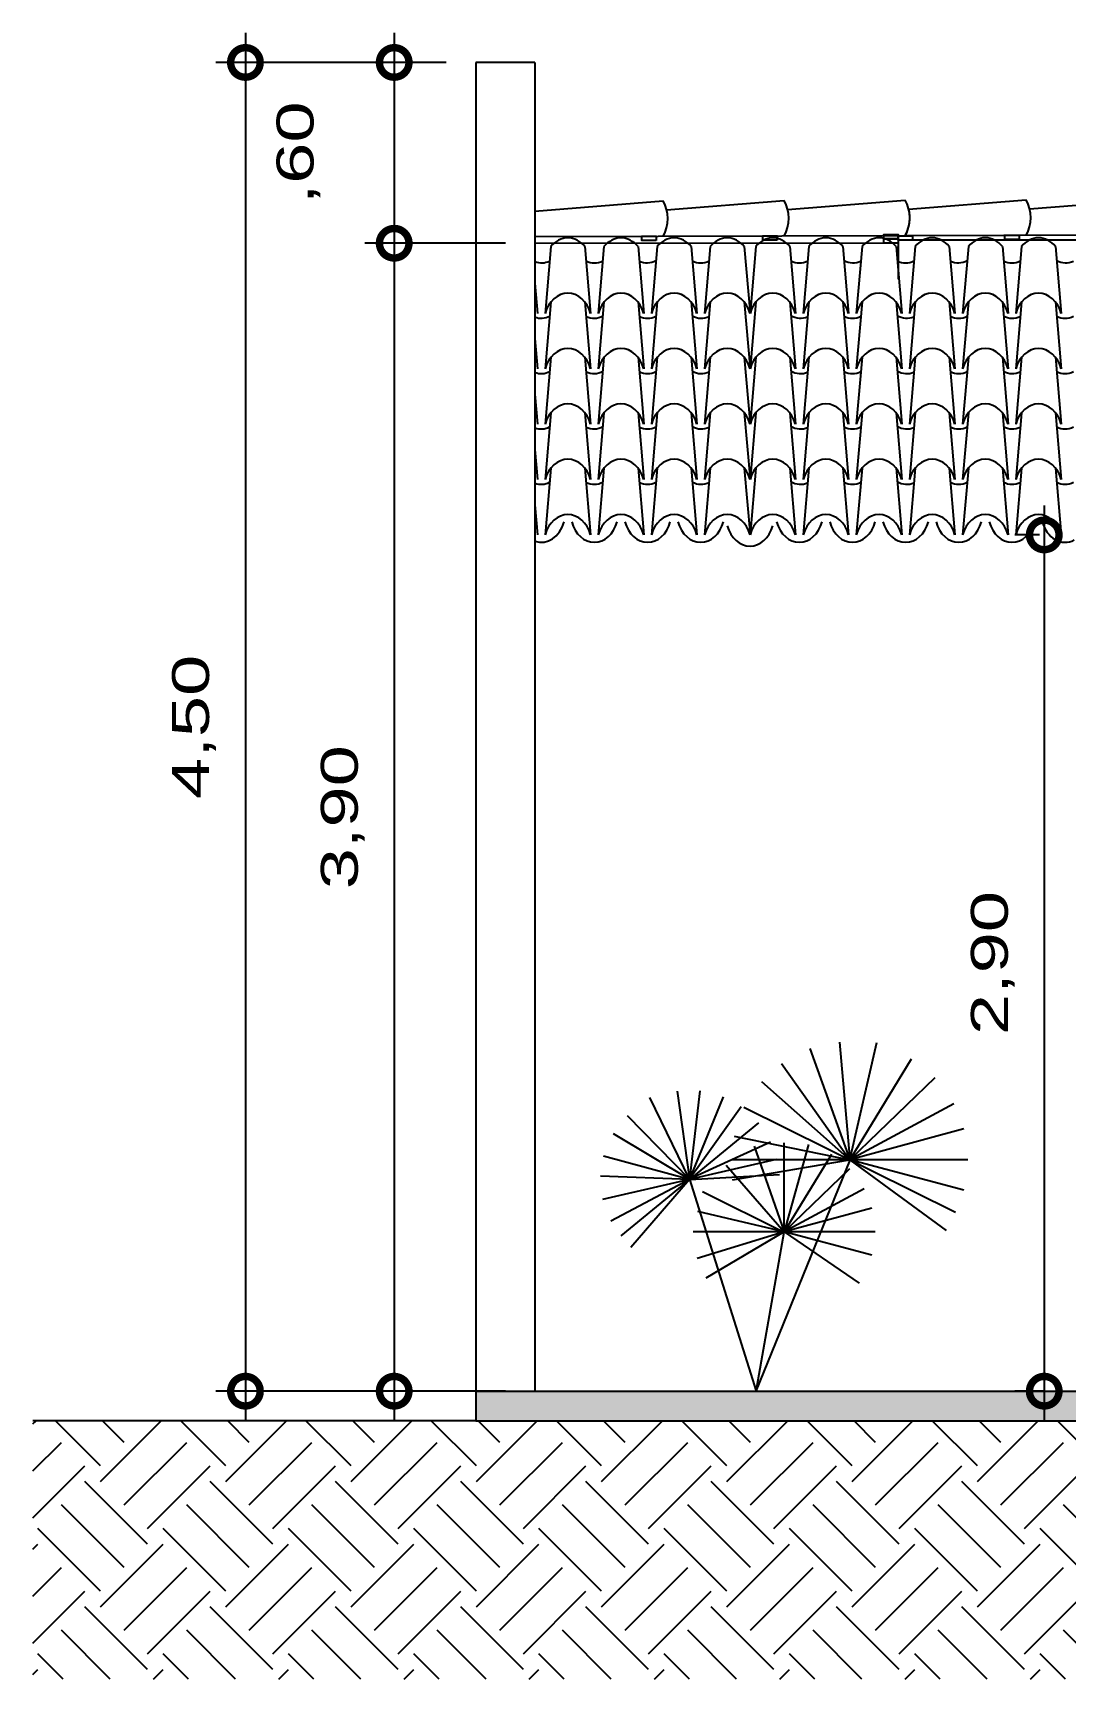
# Model space of a CAD drawing. Header units: millimetres. Extents: x 237 to 339, y 16 to 52.
# Drawn here: x 283.16 to 286.66, y 17.21 to 22.78 of the extents above; entities that cross this region are included whole.
import ezdxf

# ---------------------------------------------------------------- set-up
doc = ezdxf.new("R2010")
doc.units = ezdxf.units.MM
doc.header["$LTSCALE"] = 0.6
doc.header["$MEASUREMENT"] = 0
doc.layers.get('DEFPOINTS').update_dxf_attribs({"color": 253})
for name, color, linetype in [('0.1', 1, 'Continuous'), ('0.3', 3, 'Continuous'), ('0.4', 4, 'Continuous'), ('AR-ALV', 5, 'Continuous'), ('AR-CTA', 1, 'Continuous'), ('guarda-corpo', 32, 'Continuous'), ('PALMEIRA', 76, 'Continuous')]:
    doc.layers.add(name, color=color, linetype=linetype)
doc.styles.add('stylUS BT', font='stylu.ttf', dxfattribs={"width": 1.5})
doc.dimstyles.new('ARQ_100 1', dxfattribs={"dimtxt": 0.125, "dimasz": 0.2, "dimexe": 0.1, "dimexo": 0.1, "dimgap": 0.1, "dimtad": 1, "dimzin": 6, "dimtxsty": 'stylUS BT', "dimblk1": 'DOTSMALL', "dimblk2": 'DOTSMALL', "dimsah": 1, "dimcen": 0.09, "dimdle": 0.1, "dimclrd": 256, "dimclre": 256, "dimclrt": 2, "dimaunit": 1, "dimadec": 0, "dimazin": 0, "dimtfac": 1, "dimtmove": 2, "dimatfit": 3, "dimldrblk": 'OPEN30', "dimfxl": 1, "dimtolj": 1, "dimtzin": 0, "dimarcsym": 0})

# ---------------------------------------------------------------- blocks, each defined once
blk = doc.blocks.new('_DOTSMALL')
at = {"color": 0, "linetype": 'ByBlock', "const_width": 0.5}
blk.add_lwpolyline([(-0.0625, 0, 1), (0.0625, 0, 1)], format="xyb", close=True, dxfattribs=at)
blk = doc.blocks.new('*D42')
at = {"layer": 'AR-CTA', "lineweight": -2}
for p, q in [((284.3869, 22.1724), (284.3869, 18.0847)), ((284.7633, 22.0724), (284.2869, 22.0724)), ((284.7633, 18.1847), (284.2869, 18.1847))]:
    blk.add_line(p, q, dxfattribs=at)
at = {"layer": 'DEFPOINTS', "color": 0}
for p in [(284.8633, 22.0724), (284.3869, 18.1847), (284.8633, 18.1847)]:
    blk.add_point(p, dxfattribs=at)
at = {"layer": 'AR-CTA', "lineweight": -2, "xscale": 0.2, "yscale": 0.2, "zscale": 0.2}
for p, rotation in [((284.3869, 22.0724), 90), ((284.3869, 18.1847), 270)]:
    blk.add_blockref('_DOTSMALL', p, dxfattribs=dict(at, rotation=rotation))
at = {"layer": 'AR-CTA', "color": 2, "insert": (284.2127, 20.1285), "char_height": 0.125, "attachment_point": 5, "rotation": 90, "style": 'stylUS BT'}
blk.add_mtext('\\A1;3,90', dxfattribs=at)
blk = doc.blocks.new('_Open30')
at = {"layer": 'AR-ALV', "color": 0, "lineweight": -2}
for p, q in [((-1, 0.268), (0, 0)), ((0, 0), (-1, -0.268)), ((0, 0), (-1, 0))]:
    blk.add_line(p, q, dxfattribs=at)
blk = doc.blocks.new('*D43')
at = {"layer": 'AR-CTA', "lineweight": -2}
for p, q in [((284.3869, 22.7847), (284.3869, 21.9724)), ((284.5633, 22.6847), (284.2869, 22.6847)), ((284.7633, 22.0724), (284.2869, 22.0724))]:
    blk.add_line(p, q, dxfattribs=at)
at = {"layer": 'DEFPOINTS', "color": 0}
for p in [(284.6633, 22.6847), (284.3869, 22.0724), (284.8633, 22.0724)]:
    blk.add_point(p, dxfattribs=at)
at = {"layer": 'AR-CTA', "lineweight": -2, "xscale": 0.2, "yscale": 0.2, "zscale": 0.2}
for p, rotation in [((284.3869, 22.6847), 90), ((284.3869, 22.0724), 270)]:
    blk.add_blockref('_DOTSMALL', p, dxfattribs=dict(at, rotation=rotation))
at = {"layer": 'AR-CTA', "color": 2, "insert": (284.0627, 22.3785), "char_height": 0.125, "attachment_point": 5, "rotation": 90, "style": 'stylUS BT'}
blk.add_mtext('\\A1;,60', dxfattribs=at)
blk = doc.blocks.new('*D44')
at = {"layer": 'AR-CTA', "lineweight": -2}
for p, q in [((283.883, 22.7847), (283.883, 18.0847)), ((284.5633, 22.6847), (283.783, 22.6847)), ((284.5633, 18.1847), (283.783, 18.1847))]:
    blk.add_line(p, q, dxfattribs=at)
at = {"layer": 'DEFPOINTS', "color": 0}
for p in [(284.6633, 22.6847), (283.883, 18.1847), (284.6633, 18.1847)]:
    blk.add_point(p, dxfattribs=at)
at = {"layer": 'AR-CTA', "lineweight": -2, "xscale": 0.2, "yscale": 0.2, "zscale": 0.2}
for p, rotation in [((283.883, 22.6847), 90), ((283.883, 18.1847), 270)]:
    blk.add_blockref('_DOTSMALL', p, dxfattribs=dict(at, rotation=rotation))
at = {"layer": 'AR-CTA', "color": 2, "insert": (283.7088, 20.4347), "char_height": 0.125, "attachment_point": 5, "rotation": 90, "style": 'stylUS BT'}
blk.add_mtext('\\A1;4,50', dxfattribs=at)
blk = doc.blocks.new('*D46')
at = {"layer": 'AR-CTA', "lineweight": -2}
for p, q in [((286.5885, 21.1847), (286.5885, 18.0847)), ((286.572, 21.0847), (286.4885, 21.0847)), ((286.59, 18.1847), (286.4885, 18.1847))]:
    blk.add_line(p, q, dxfattribs=at)
at = {"layer": 'DEFPOINTS', "color": 0}
for p in [(286.672, 21.0847), (286.5885, 18.1847), (286.69, 18.1847)]:
    blk.add_point(p, dxfattribs=at)
at = {"layer": 'AR-CTA', "lineweight": -2, "xscale": 0.2, "yscale": 0.2, "zscale": 0.2}
for p, rotation in [((286.5885, 21.0847), 90), ((286.5885, 18.1847), 270)]:
    blk.add_blockref('_DOTSMALL', p, dxfattribs=dict(at, rotation=rotation))
at = {"layer": 'AR-CTA', "color": 2, "insert": (286.4143, 19.6347), "char_height": 0.125, "attachment_point": 5, "rotation": 90, "style": 'stylUS BT'}
blk.add_mtext('\\A1;2,90', dxfattribs=at)

msp = doc.modelspace()

# ---------------------------------------------------------------- hatches: boundary and pattern name
at = {"layer": '0.1'}
h = msp.add_hatch(dxfattribs=at)
h.set_pattern_fill('EARTH', color=256, scale=1.2, angle=45, style=0)
h.set_pattern_definition([(45, (19.23465, 1.17317), (3e-17, 0.42426407), [0.3, -0.3]), (45, (19.1551, 1.25272), (3e-17, 0.42426407), [0.3, -0.3]), (45, (19.07555, 1.33227), (3e-17, 0.42426407), [0.3, -0.3]), (135, (19.07555, 1.3853), (-0.42426407, 6e-17), [0.3, -0.3]), (135, (19.1551, 1.46486), (-0.42426407, 6e-17), [0.3, -0.3]), (135, (19.23465, 1.5444), (-0.42426407, 6e-17), [0.3, -0.3])])
h.paths.add_polyline_path([(289.1789, 18.0847), (284.6633, 18.0847), (283.1633, 18.0847), (283.1633, 17.2097), (289.1789, 17.2097)])
at = {"layer": 'AR-CTA'}
h = msp.add_hatch(dxfattribs=at)
h.set_pattern_fill('AR-CONC', color=256, scale=0.03, style=0)
h.set_pattern_definition([(50, (-88.09859, 3.9316), (0.215178055, -0.01882564), [0.0225, -0.2475]), (355, (-88.09859, 3.9316), (-0.0416254, 0.22565764), [0.018, -0.198]), (100.4514, (-88.08065, 3.93004), (0.17355281, 0.20683186), [0.01912206, -0.21034263]), (46.1842, (-88.09859, 3.9916), (0.32017231, -0.0496557), [0.03375, -0.37125]), (96.6356, (-88.0719, 3.98747), (0.2803988, 0.29223536), [0.0286831, -0.3155139]), (351.1842, (-88.0986, 3.9916), (0.28039858, 0.29223558), [0.027, -0.297]), (21, (-88.06859, 3.9766), (0.179072116, -0.12078567), [0.0225, -0.2475]), (326, (-88.06859, 3.9766), (0.0729946, 0.21754501), [0.018, -0.198]), (71.4514, (-88.05366, 3.96654), (0.25206679, 0.09675915), [0.01912206, -0.21034263]), (37.5, (-88.09859, 3.93161), (0.003647957, 0.099868156), [0, -0.1956, 0, -0.201, 0, -0.19875]), (7.5, (-88.09859, 3.93161), (0.07892086, 0.118323514), [0, -0.1146, 0, -0.1911, 0, -0.07575]), (327.5, (-88.16549, 3.93161), (0.16014673, -0.006766462), [0, -0.075, 0, -0.234, 0, -0.3105]), (317.5, (-88.19549, 3.93161), (0.17495585, 0.030031495), [0, -0.0975, 0, -0.1554, 0, -0.2205])])
h.paths.add_polyline_path([(290.0983, 18.1847), (288.9933, 18.1847, -0.021284), (288.9892, 18.1845), (288.9273, 18.1847), (287.5999, 18.1847), (287.5379, 18.1845, -0.021284), (287.5338, 18.1847), (284.6633, 18.1847), (284.6633, 18.0847), (290.0983, 18.0847)])

# ---------------------------------------------------------------- linework, layer by layer
at = {"layer": '0.3'}
for p, q in [((284.6633, 22.6847), (284.6633, 18.1847)), ((284.8633, 22.6847), (284.6633, 22.6847)), ((284.8633, 22.6847), (284.8633, 18.1847)), ((284.6633, 18.1847), (304.64, 18.1847)), ((284.6633, 18.1847), (284.6637, 18.0847))]:
    msp.add_line(p, q, dxfattribs=at)
at = {"layer": '0.4'}
for q in [(283.1633, 18.0847), (304.64, 18.0847)]:
    msp.add_line((284.6633, 18.0847), q, dxfattribs=at)
at = {"layer": 'guarda-corpo'}
for p, q in [((284.8633, 22.1816), (285.2982, 22.2164)), ((285.3093, 22.1857), (285.708, 22.2176)), ((285.7191, 22.1868), (286.1178, 22.2187)), ((286.1289, 22.1875), (286.5276, 22.2194)), ((286.5387, 22.1887), (286.9375, 22.2206)), ((286.1178, 22.0979), (284.8633, 22.0944)), ((289.3718, 22.08), (286.0936, 22.083)), ((289.3962, 22.1067), (286.1178, 22.0975)), ((286.0933, 22.0712), (284.8633, 22.0724)), ((284.9174, 22.0611), (284.898, 21.8347)), ((285.0327, 22.0611), (285.052, 21.8347)), ((285.0974, 22.0611), (285.078, 21.8347)), ((285.2127, 22.0611), (285.232, 21.8347)), ((285.2774, 22.0611), (285.258, 21.8347)), ((285.3927, 22.0611), (285.412, 21.8347)), ((285.4574, 22.0611), (285.438, 21.8347)), ((285.5727, 22.0611), (285.592, 21.8347)), ((285.6114, 22.0611), (285.592, 21.8347)), ((285.7267, 22.0611), (285.746, 21.8347)), ((285.7914, 22.0611), (285.772, 21.8347)), ((285.9067, 22.0611), (285.926, 21.8347)), ((285.9714, 22.0611), (285.952, 21.8347)), ((286.0867, 22.0611), (286.106, 21.8347)), ((286.0933, 22.0712), (286.0932, 21.9512)), ((286.1514, 22.0611), (286.132, 21.8347)), ((286.2667, 22.0611), (286.286, 21.8347)), ((286.2667, 22.0611), (286.286, 21.8347)), ((286.3314, 22.0611), (286.312, 21.8347)), ((286.4467, 22.0611), (286.466, 21.8347)), ((286.5114, 22.0611), (286.492, 21.8347)), ((286.6267, 22.0611), (286.646, 21.8347)), ((286.6267, 22.0611), (286.646, 21.8347)), ((284.8633, 21.9368), (284.872, 21.8347)), ((284.8633, 21.9368), (284.872, 21.8347)), ((284.9174, 21.8736), (284.898, 21.6472)), ((285.0327, 21.8736), (285.052, 21.6472)), ((285.0974, 21.8736), (285.078, 21.6472)), ((285.2127, 21.8736), (285.232, 21.6472)), ((285.2774, 21.8736), (285.258, 21.6472)), ((285.3927, 21.8736), (285.412, 21.6472)), ((285.4574, 21.8736), (285.438, 21.6472)), ((285.5727, 21.8736), (285.592, 21.6472)), ((285.6114, 21.8736), (285.592, 21.6472)), ((285.7267, 21.8736), (285.746, 21.6472)), ((285.7914, 21.8736), (285.772, 21.6472)), ((285.9067, 21.8736), (285.926, 21.6472)), ((285.9714, 21.8736), (285.952, 21.6472)), ((286.0867, 21.8736), (286.106, 21.6472)), ((286.1514, 21.8736), (286.132, 21.6472)), ((286.2667, 21.8736), (286.286, 21.6472)), ((286.3314, 21.8736), (286.312, 21.6472)), ((286.4467, 21.8736), (286.466, 21.6472)), ((286.4467, 21.8736), (286.466, 21.6472)), ((286.5114, 21.8736), (286.492, 21.6472)), ((286.6267, 21.8736), (286.646, 21.6472)), ((284.8633, 21.7493), (284.872, 21.6472)), ((284.9174, 21.6861), (284.898, 21.4597)), ((285.0327, 21.6861), (285.052, 21.4597)), ((285.0974, 21.6861), (285.078, 21.4597)), ((285.2127, 21.6861), (285.232, 21.4597)), ((285.2774, 21.6861), (285.258, 21.4597)), ((285.3927, 21.6861), (285.412, 21.4597)), ((285.4574, 21.6861), (285.438, 21.4597)), ((285.5727, 21.6861), (285.592, 21.4597)), ((285.6114, 21.6861), (285.592, 21.4597)), ((285.7267, 21.6861), (285.746, 21.4597)), ((285.7914, 21.6861), (285.772, 21.4597)), ((285.9067, 21.6861), (285.926, 21.4597)), ((285.9714, 21.6861), (285.952, 21.4597)), ((286.0867, 21.6861), (286.106, 21.4597)), ((286.1514, 21.6861), (286.132, 21.4597)), ((286.2667, 21.6861), (286.286, 21.4597)), ((286.3314, 21.6861), (286.312, 21.4597)), ((286.4467, 21.6861), (286.466, 21.4597)), ((286.4467, 21.6861), (286.466, 21.4597)), ((286.5114, 21.6861), (286.492, 21.4597)), ((286.6267, 21.6861), (286.646, 21.4597)), ((284.8633, 21.5618), (284.872, 21.4597)), ((284.9174, 21.4986), (284.898, 21.2722)), ((285.0327, 21.4986), (285.052, 21.2722)), ((285.0974, 21.4986), (285.078, 21.2722)), ((285.2127, 21.4986), (285.232, 21.2722)), ((285.2774, 21.4986), (285.258, 21.2722)), ((285.3927, 21.4986), (285.412, 21.2722)), ((285.4574, 21.4986), (285.438, 21.2722)), ((285.5727, 21.4986), (285.592, 21.2722)), ((285.6114, 21.4986), (285.592, 21.2722)), ((285.7267, 21.4986), (285.746, 21.2722)), ((285.7914, 21.4986), (285.772, 21.2722)), ((285.9067, 21.4986), (285.926, 21.2722)), ((285.9714, 21.4986), (285.952, 21.2722)), ((286.0867, 21.4986), (286.106, 21.2722)), ((286.1514, 21.4986), (286.132, 21.2722)), ((286.2667, 21.4986), (286.286, 21.2722)), ((286.3314, 21.4986), (286.312, 21.2722)), ((286.4467, 21.4986), (286.466, 21.2722)), ((286.4467, 21.4986), (286.466, 21.2722)), ((286.5114, 21.4986), (286.492, 21.2722)), ((286.6267, 21.4986), (286.646, 21.2722)), ((284.8633, 21.3743), (284.872, 21.2722)), ((284.9174, 21.3111), (284.898, 21.0847)), ((285.0327, 21.3111), (285.052, 21.0847)), ((285.0974, 21.3111), (285.078, 21.0847)), ((285.2127, 21.3111), (285.232, 21.0847)), ((285.2774, 21.3111), (285.258, 21.0847)), ((285.3927, 21.3111), (285.412, 21.0847)), ((285.4574, 21.3111), (285.438, 21.0847)), ((285.5727, 21.3111), (285.592, 21.0847)), ((285.6114, 21.3111), (285.592, 21.0847)), ((285.7267, 21.3111), (285.746, 21.0847)), ((285.7914, 21.3111), (285.772, 21.0847)), ((285.9067, 21.3111), (285.926, 21.0847)), ((285.9714, 21.3111), (285.952, 21.0847)), ((286.0867, 21.3111), (286.106, 21.0847)), ((286.1514, 21.3111), (286.132, 21.0847)), ((286.2667, 21.3111), (286.286, 21.0847)), ((286.3314, 21.3111), (286.312, 21.0847)), ((286.4467, 21.3111), (286.466, 21.0847)), ((286.4467, 21.3111), (286.466, 21.0847)), ((286.5114, 21.3111), (286.492, 21.0847)), ((286.6267, 21.3111), (286.646, 21.0847)), ((284.8633, 21.1868), (284.872, 21.0847))]:
    msp.add_line(p, q, dxfattribs=at)
for points in [[(285.2737, 22.0821), (285.2254, 22.0822), (285.2254, 22.0966), (285.2737, 22.0966)], [(285.6835, 22.0833), (285.6352, 22.0833), (285.6352, 22.0978), (285.6835, 22.0978)], [(286.0933, 22.0872), (286.045, 22.0873), (286.045, 22.1018), (286.0933, 22.1017)], [(286.0933, 22.0728), (286.045, 22.0728), (286.045, 22.0873), (286.0933, 22.0872)], [(286.1419, 22.083), (286.0936, 22.083), (286.0936, 22.0975), (286.1419, 22.0975)], [(286.5031, 22.0851), (286.4548, 22.0852), (286.4548, 22.0997), (286.5031, 22.0996)]]:
    msp.add_lwpolyline(points, close=True, dxfattribs=at)
for centre, end in [((285.1859, 22.1561), 28.2334), ((285.5957, 22.1572), 28.2334), ((286.0055, 22.1584), 28.2334), ((286.4153, 22.1591), 28.2334), ((286.0055, 22.158), 13.4263)]:
    msp.add_arc(centre, 0.1275, 331.6853, end, dxfattribs=at)
for centre, major_axis, start_param, end_param in [((284.975, 21.9892), (0, 0.1017), -0.786571, 0.786571), ((285.155, 21.9892), (0, 0.1017), -0.786571, 0.786571), ((285.335, 21.9892), (0, 0.1017), -0.786571, 0.786571), ((285.515, 21.9892), (0, 0.1017), -0.786571, 0.786571), ((285.669, 21.9892), (0, 0.1017), -0.786571, 0.786571), ((285.849, 21.9892), (0, 0.1017), -0.786571, 0.786571), ((286.029, 21.9892), (0, 0.1017), -0.786571, 0.786571), ((286.209, 21.9892), (0, 0.1017), -0.786571, 0.786571), ((286.389, 21.9892), (0, 0.1017), -0.786571, 0.786571), ((286.569, 21.9892), (0, 0.1017), -0.786571, 0.786571), ((284.8865, 22.099), (0, 0.093), 2.824872, 3.509481), ((285.065, 22.099), (0, 0.093), 2.752069, 3.531116), ((285.2436, 22.099), (0, 0.093), 2.773698, 3.553001), ((285.425, 22.099), (0, 0.093), 2.752069, 3.531116), ((285.759, 22.099), (0, 0.093), 2.752069, 3.531116), ((285.9405, 22.099), (0, 0.093), 2.730178, 3.509481), ((286.119, 22.099), (0, 0.093), 2.752069, 3.531116), ((286.2976, 22.099), (0, 0.093), 2.77326, 3.552553), ((286.479, 22.099), (0, 0.093), 2.752069, 3.531116), ((286.6605, 22.099), (0, 0.093), 2.730178, 3.509481), ((284.975, 21.8017), (0, 0.1017), -1.240499, 1.240499), ((284.975, 21.8017), (0, 0.1017), -1.240499, 1.240499), ((284.975, 21.8017), (0, 0.1017), -1.240499, 1.240499), ((285.155, 21.8017), (0, 0.1017), -1.240499, 1.240499), ((285.155, 21.8017), (0, 0.1017), -1.240499, 1.240499), ((285.155, 21.8017), (0, 0.1017), -1.240499, 1.240499), ((285.335, 21.8017), (0, 0.1017), -1.240499, 1.240499), ((285.335, 21.8017), (0, 0.1017), -1.240499, 1.240499), ((285.335, 21.8017), (0, 0.1017), -1.240499, 1.240499), ((285.515, 21.8017), (0, 0.1017), -1.240499, 1.240499), ((285.515, 21.8017), (0, 0.1017), -1.240499, 1.240499), ((285.515, 21.8017), (0, 0.1017), -1.240499, 1.240499), ((285.669, 21.8017), (0, 0.1017), -1.240499, 1.240499), ((285.669, 21.8017), (0, 0.1017), -1.240499, 1.240499), ((285.669, 21.8017), (0, 0.1017), -1.240499, 1.240499), ((285.849, 21.8017), (0, 0.1017), -1.240499, 1.240499), ((285.849, 21.8017), (0, 0.1017), -1.240499, 1.240499), ((285.849, 21.8017), (0, 0.1017), -1.240499, 1.240499), ((286.029, 21.8017), (0, 0.1017), -1.240499, 1.240499), ((286.029, 21.8017), (0, 0.1017), -1.240499, 1.240499), ((286.029, 21.8017), (0, 0.1017), -1.240499, 1.240499), ((286.209, 21.8017), (0, 0.1017), -1.240499, 1.240499), ((286.209, 21.8017), (0, 0.1017), -1.240499, 1.240499), ((286.209, 21.8017), (0, 0.1017), -1.240499, 1.240499), ((286.389, 21.8017), (0, 0.1017), -1.240499, 1.240499), ((286.389, 21.8017), (0, 0.1017), -1.240499, 1.240499), ((286.389, 21.8017), (0, 0.1017), -1.240499, 1.240499), ((286.569, 21.8017), (0, 0.1017), -1.240499, 1.240499), ((286.569, 21.8017), (0, 0.1017), -1.240499, 1.240499), ((286.569, 21.8017), (0, 0.1017), -1.240499, 1.240499), ((284.885, 21.9115), (0, 0.093), 2.84506, 3.531116), ((285.0636, 21.9115), (0, 0.093), 2.773698, 3.553001), ((285.245, 21.9115), (0, 0.093), 2.752069, 3.531116), ((285.4265, 21.9115), (0, 0.093), 2.730185, 3.509488), ((285.7633, 21.9115), (0, 0.093), 2.68647, 3.467771), ((285.939, 21.9115), (0, 0.093), 2.752069, 3.531116), ((286.1233, 21.9115), (0, 0.093), 2.68647, 3.467771), ((286.299, 21.9115), (0, 0.093), 2.752069, 3.531116), ((286.4804, 21.9115), (0, 0.093), 2.730626, 3.509918), ((286.659, 21.9115), (0, 0.093), 2.752069, 3.531116), ((284.975, 21.6142), (0, 0.1017), -1.240499, 1.240499), ((284.975, 21.6142), (0, 0.1017), -1.240499, 1.240499), ((285.155, 21.6142), (0, 0.1017), -1.240499, 1.240499), ((285.155, 21.6142), (0, 0.1017), -1.240499, 1.240499), ((285.335, 21.6142), (0, 0.1017), -1.240499, 1.240499), ((285.335, 21.6142), (0, 0.1017), -1.240499, 1.240499), ((285.515, 21.6142), (0, 0.1017), -1.240499, 1.240499), ((285.515, 21.6142), (0, 0.1017), -1.240499, 1.240499), ((285.669, 21.6142), (0, 0.1017), -1.240499, 1.240499), ((285.669, 21.6142), (0, 0.1017), -1.240499, 1.240499), ((285.849, 21.6142), (0, 0.1017), -1.240499, 1.240499), ((285.849, 21.6142), (0, 0.1017), -1.240499, 1.240499), ((286.029, 21.6142), (0, 0.1017), -1.240499, 1.240499), ((286.029, 21.6142), (0, 0.1017), -1.240499, 1.240499), ((286.209, 21.6142), (0, 0.1017), -1.240499, 1.240499), ((286.209, 21.6142), (0, 0.1017), -1.240499, 1.240499), ((286.389, 21.6142), (0, 0.1017), -1.240499, 1.240499), ((286.389, 21.6142), (0, 0.1017), -1.240499, 1.240499), ((286.569, 21.6142), (0, 0.1017), -1.240499, 1.240499), ((286.569, 21.6142), (0, 0.1017), -1.240499, 1.240499), ((284.885, 21.724), (0, 0.093), 2.84506, 3.531116), ((285.0636, 21.724), (0, 0.093), 2.773698, 3.553001), ((285.245, 21.724), (0, 0.093), 2.752069, 3.531116), ((285.4265, 21.724), (0, 0.093), 2.730185, 3.509488), ((285.7633, 21.724), (0, 0.093), 2.68647, 3.467771), ((285.939, 21.724), (0, 0.093), 2.752069, 3.531116), ((286.1233, 21.724), (0, 0.093), 2.68647, 3.467771), ((286.299, 21.724), (0, 0.093), 2.752069, 3.531116), ((286.4804, 21.724), (0, 0.093), 2.730626, 3.509918), ((286.659, 21.724), (0, 0.093), 2.752069, 3.531116), ((284.975, 21.4267), (0, 0.1017), -1.240499, 1.240499), ((284.975, 21.4267), (0, 0.1017), -1.240499, 1.240499), ((284.975, 21.4267), (0, 0.1017), -1.240499, 1.240499), ((284.975, 21.4267), (0, 0.1017), -1.240499, 1.240499), ((285.155, 21.4267), (0, 0.1017), -1.240499, 1.240499), ((285.155, 21.4267), (0, 0.1017), -1.240499, 1.240499), ((285.155, 21.4267), (0, 0.1017), -1.240499, 1.240499), ((285.155, 21.4267), (0, 0.1017), -1.240499, 1.240499), ((285.335, 21.4267), (0, 0.1017), -1.240499, 1.240499), ((285.335, 21.4267), (0, 0.1017), -1.240499, 1.240499), ((285.335, 21.4267), (0, 0.1017), -1.240499, 1.240499), ((285.335, 21.4267), (0, 0.1017), -1.240499, 1.240499), ((285.515, 21.4267), (0, 0.1017), -1.240499, 1.240499), ((285.515, 21.4267), (0, 0.1017), -1.240499, 1.240499), ((285.515, 21.4267), (0, 0.1017), -1.240499, 1.240499), ((285.515, 21.4267), (0, 0.1017), -1.240499, 1.240499), ((285.669, 21.4267), (0, 0.1017), -1.240499, 1.240499), ((285.669, 21.4267), (0, 0.1017), -1.240499, 1.240499), ((285.669, 21.4267), (0, 0.1017), -1.240499, 1.240499), ((285.669, 21.4267), (0, 0.1017), -1.240499, 1.240499), ((285.849, 21.4267), (0, 0.1017), -1.240499, 1.240499), ((285.849, 21.4267), (0, 0.1017), -1.240499, 1.240499), ((285.849, 21.4267), (0, 0.1017), -1.240499, 1.240499), ((285.849, 21.4267), (0, 0.1017), -1.240499, 1.240499), ((286.029, 21.4267), (0, 0.1017), -1.240499, 1.240499), ((286.029, 21.4267), (0, 0.1017), -1.240499, 1.240499), ((286.029, 21.4267), (0, 0.1017), -1.240499, 1.240499), ((286.029, 21.4267), (0, 0.1017), -1.240499, 1.240499), ((286.209, 21.4267), (0, 0.1017), -1.240499, 1.240499), ((286.209, 21.4267), (0, 0.1017), -1.240499, 1.240499), ((286.209, 21.4267), (0, 0.1017), -1.240499, 1.240499), ((286.209, 21.4267), (0, 0.1017), -1.240499, 1.240499), ((286.389, 21.4267), (0, 0.1017), -1.240499, 1.240499), ((286.389, 21.4267), (0, 0.1017), -1.240499, 1.240499), ((286.389, 21.4267), (0, 0.1017), -1.240499, 1.240499), ((286.389, 21.4267), (0, 0.1017), -1.240499, 1.240499), ((286.569, 21.4267), (0, 0.1017), -1.240499, 1.240499), ((286.569, 21.4267), (0, 0.1017), -1.240499, 1.240499), ((286.569, 21.4267), (0, 0.1017), -1.240499, 1.240499), ((286.569, 21.4267), (0, 0.1017), -1.240499, 1.240499), ((284.885, 21.5365), (0, 0.093), 2.84506, 3.531116), ((284.885, 21.5365), (0, 0.093), 2.84506, 3.531116), ((285.0636, 21.5365), (0, 0.093), 2.773698, 3.553001), ((285.0636, 21.5365), (0, 0.093), 2.773698, 3.553001), ((285.245, 21.5365), (0, 0.093), 2.752069, 3.531116), ((285.245, 21.5365), (0, 0.093), 2.752069, 3.531116), ((285.4265, 21.5365), (0, 0.093), 2.730185, 3.509488), ((285.4265, 21.5365), (0, 0.093), 2.730185, 3.509488), ((285.7633, 21.5365), (0, 0.093), 2.68647, 3.467771), ((285.7633, 21.5365), (0, 0.093), 2.68647, 3.467771), ((285.939, 21.5365), (0, 0.093), 2.752069, 3.531116), ((285.939, 21.5365), (0, 0.093), 2.752069, 3.531116), ((286.1233, 21.5365), (0, 0.093), 2.68647, 3.467771), ((286.1233, 21.5365), (0, 0.093), 2.68647, 3.467771), ((286.299, 21.5365), (0, 0.093), 2.752069, 3.531116), ((286.299, 21.5365), (0, 0.093), 2.752069, 3.531116), ((286.4804, 21.5365), (0, 0.093), 2.730626, 3.509918), ((286.4804, 21.5365), (0, 0.093), 2.730626, 3.509918), ((286.659, 21.5365), (0, 0.093), 2.752069, 3.531116), ((286.659, 21.5365), (0, 0.093), 2.752069, 3.531116), ((284.975, 21.2392), (0, 0.1017), -1.240499, 1.240499), ((284.975, 21.2392), (0, 0.1017), -1.240499, 1.240499), ((285.155, 21.2392), (0, 0.1017), -1.240499, 1.240499), ((285.155, 21.2392), (0, 0.1017), -1.240499, 1.240499), ((285.335, 21.2392), (0, 0.1017), -1.240499, 1.240499), ((285.335, 21.2392), (0, 0.1017), -1.240499, 1.240499), ((285.515, 21.2392), (0, 0.1017), -1.240499, 1.240499), ((285.515, 21.2392), (0, 0.1017), -1.240499, 1.240499), ((285.669, 21.2392), (0, 0.1017), -1.240499, 1.240499), ((285.669, 21.2392), (0, 0.1017), -1.240499, 1.240499), ((285.849, 21.2392), (0, 0.1017), -1.240499, 1.240499), ((285.849, 21.2392), (0, 0.1017), -1.240499, 1.240499), ((286.029, 21.2392), (0, 0.1017), -1.240499, 1.240499), ((286.029, 21.2392), (0, 0.1017), -1.240499, 1.240499), ((286.209, 21.2392), (0, 0.1017), -1.240499, 1.240499), ((286.209, 21.2392), (0, 0.1017), -1.240499, 1.240499), ((286.389, 21.2392), (0, 0.1017), -1.240499, 1.240499), ((286.389, 21.2392), (0, 0.1017), -1.240499, 1.240499), ((286.569, 21.2392), (0, 0.1017), -1.240499, 1.240499), ((286.569, 21.2392), (0, 0.1017), -1.240499, 1.240499), ((284.885, 21.349), (0, 0.093), 2.84506, 3.531116), ((285.0636, 21.349), (0, 0.093), 2.773698, 3.553001), ((285.245, 21.349), (0, 0.093), 2.752069, 3.531116), ((285.4265, 21.349), (0, 0.093), 2.730185, 3.509488), ((285.7633, 21.349), (0, 0.093), 2.68647, 3.467771), ((285.939, 21.349), (0, 0.093), 2.752069, 3.531116), ((286.1233, 21.349), (0, 0.093), 2.68647, 3.467771), ((286.299, 21.349), (0, 0.093), 2.752069, 3.531116), ((286.4804, 21.349), (0, 0.093), 2.730626, 3.509918), ((286.659, 21.349), (0, 0.093), 2.752069, 3.531116), ((284.975, 21.0517), (0, 0.1017), -1.240499, 1.240499), ((285.155, 21.0517), (0, 0.1017), -1.240499, 1.240499), ((285.335, 21.0517), (0, 0.1017), -1.240499, 1.240499), ((285.515, 21.0517), (0, 0.1017), -1.240499, 1.240499), ((285.669, 21.0517), (0, 0.1017), -1.240499, 1.240499), ((285.849, 21.0517), (0, 0.1017), -1.240499, 1.240499), ((286.029, 21.0517), (0, 0.1017), -1.240499, 1.240499), ((286.209, 21.0517), (0, 0.1017), -1.240499, 1.240499), ((286.389, 21.0517), (0, 0.1017), -1.240499, 1.240499), ((286.569, 21.0517), (0, 0.1017), -1.240499, 1.240499), ((284.885, 21.1615), (0, 0.1017), 2.871234, 4.382092), ((285.065, 21.1615), (0, 0.1017), 1.901094, 4.382092), ((285.245, 21.1615), (0, 0.1017), 1.901094, 4.382092), ((285.425, 21.1615), (0, 0.1017), 1.901094, 4.382092), ((285.592, 21.1486), (0, 0.1017), 1.901094, 4.382092), ((285.759, 21.1615), (0, 0.1017), 1.901094, 4.382092), ((285.939, 21.1615), (0, 0.1017), 1.901094, 4.382092), ((286.119, 21.1615), (0, 0.1017), 1.901094, 4.382092), ((286.299, 21.1615), (0, 0.1017), 1.901094, 4.382092), ((286.479, 21.1615), (0, 0.1017), 1.901094, 4.382092), ((286.659, 21.1615), (0, 0.1017), 1.901094, 3.532292)]:
    msp.add_ellipse(centre, major_axis=major_axis, ratio=0.8, start_param=start_param, end_param=end_param, dxfattribs=at)
at = {"layer": 'PALMEIRA'}
for p, q in [((285.8949, 19.3668), (285.9298, 18.9683)), ((285.9298, 18.9683), (286.0217, 19.3658)), ((285.6988, 19.2949), (285.9298, 18.9683)), ((285.7949, 19.3449), (285.9298, 18.9683)), ((286.1382, 19.3097), (285.9298, 18.9683)), ((285.6306, 19.2338), (285.9298, 18.9683)), ((286.2181, 19.2456), (285.9298, 18.9683)), ((285.3871, 18.9024), (285.2522, 19.1789)), ((285.3452, 19.2012), (285.3871, 18.9024)), ((285.4224, 19.202), (285.3871, 18.9024)), ((285.5015, 19.1815), (285.3871, 18.9024)), ((285.562, 19.1482), (285.3871, 18.9024)), ((285.5715, 19.1462), (286.2881, 18.7905)), ((286.2819, 19.1581), (285.9298, 18.9683)), ((285.6203, 19.0938), (285.1539, 18.7109)), ((285.176, 19.118), (285.3871, 18.9024)), ((286.3158, 19.0731), (285.9298, 18.9683)), ((285.1282, 19.0573), (285.3871, 18.9024)), ((285.6615, 19.0278), (285.3871, 18.9024)), ((285.5379, 19.0487), (285.9298, 18.9683)), ((285.6063, 19.0148), (285.7073, 18.7239)), ((285.7073, 18.7239), (285.7073, 19.0258)), ((285.7905, 19.0204), (285.7073, 18.7239)), ((285.093, 18.8346), (285.6811, 18.9701)), ((285.0961, 18.9822), (285.3871, 18.9024)), ((286.3298, 18.9683), (285.5298, 18.9683)), ((285.9282, 18.9674), (285.5311, 18.8988)), ((285.6131, 18.1847), (285.9308, 18.9668)), ((285.8678, 18.9867), (285.7073, 18.7239)), ((286.3165, 18.866), (285.9298, 18.9683)), ((285.9308, 18.9668), (286.256, 18.7287)), ((285.0856, 18.914), (285.3871, 18.9024)), ((285.1202, 18.7617), (285.3871, 18.9024)), ((285.3865, 18.9011), (285.1879, 18.671)), ((285.3875, 18.9027), (285.6131, 18.1847)), ((285.3884, 18.902), (285.6919, 18.9188)), ((285.5107, 18.9505), (285.7073, 18.7239)), ((285.9293, 18.9374), (285.7073, 18.7239)), ((285.4314, 18.8608), (285.7081, 18.7227)), ((285.9785, 18.87), (285.7073, 18.7239)), ((285.7073, 18.7239), (285.4157, 18.7929)), ((286.0046, 18.8045), (285.7073, 18.7239)), ((286.0153, 18.7239), (285.3993, 18.7239)), ((285.7073, 18.7239), (285.4126, 18.6346)), ((285.7073, 18.7239), (285.4418, 18.5679)), ((285.6131, 18.1847), (285.7081, 18.7228)), ((286.0051, 18.6451), (285.7073, 18.7239)), ((285.7073, 18.7239), (285.9617, 18.5501))]:
    msp.add_line(p, q, dxfattribs=at)

# ---------------------------------------------------------------- dimensions: what is measured, and where the dimension line sits
at = {"layer": 'AR-CTA'}
for base, p1, p2, picture, middle in [((283.883, 18.1847), (284.6633, 22.6847), (284.6633, 18.1847), '*D44', (283.7088, 20.4347)), ((286.5885, 18.1847), (286.672, 21.0847), (286.69, 18.1847), '*D46', (286.4143, 19.6347))]:
    dim = msp.add_linear_dim(base=base, p1=p1, p2=p2, angle=90, dimstyle='ARQ_100 1', dxfattribs=at)
    dim.commit()
    dim.dimension.update_dxf_attribs({"geometry": picture, "text_midpoint": middle})
for base, p1, p2, text, picture, middle in [((284.3869, 22.0724), (284.6633, 22.6847), (284.8633, 22.0724), ',60', '*D43', (284.0627, 22.3785)), ((284.3869, 18.1847), (284.8633, 22.0724), (284.8633, 18.1847), '3,90', '*D42', (284.2127, 20.1285))]:
    dim = msp.add_linear_dim(base=base, p1=p1, p2=p2, angle=90, text=text, dimstyle='ARQ_100 1', dxfattribs=at)
    dim.commit()
    dim.dimension.update_dxf_attribs({"geometry": picture, "text_midpoint": middle})

doc.saveas('drawing.dxf')
